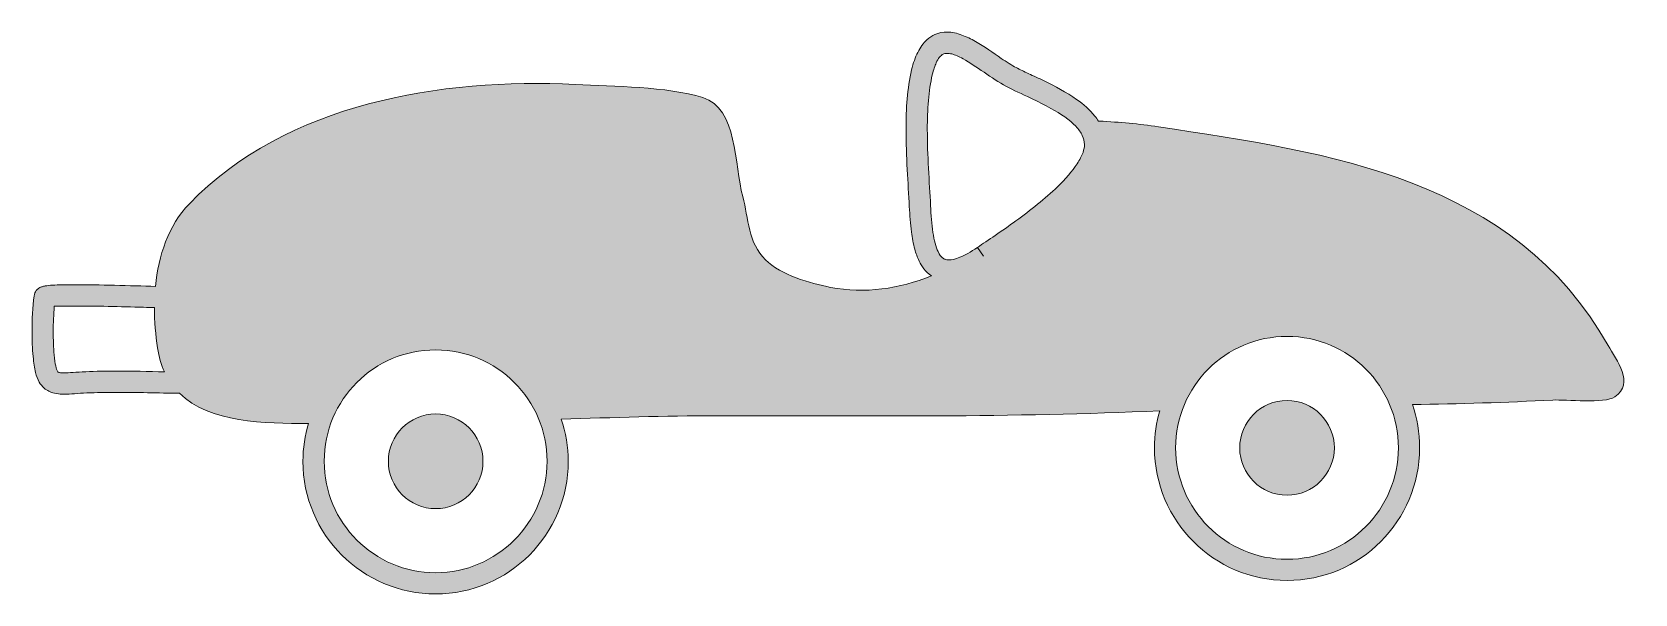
# Model space of a CAD drawing. Header units: inches. Extents: x 0 to 102, y 0 to 36.
import ezdxf

# ---------------------------------------------------------------- set-up
doc = ezdxf.new("R2010")
doc.units = ezdxf.units.IN
doc.header["$MEASUREMENT"] = 0
doc.layers.add('Layer 1', color=7, linetype='Continuous')

msp = doc.modelspace()

# ---------------------------------------------------------------- hatches: boundary and pattern name
at = {"layer": 'Layer 1', "true_color": 0x02934a}
h = msp.add_hatch(color=114, dxfattribs=at)
h.dxf.hatch_style = 2
edge = h.paths.add_edge_path()
edge.add_spline(control_points=[(71.9, 29.8), (70.62, 29.99), (69.44, 30.1), (68.11, 30.17), (68.09, 30.17), (68.08, 30.17), (68.06, 30.17), (67.99, 30.28), (67.92, 30.39), (67.84, 30.48), (67.51, 30.89), (67.11, 31.24), (66.67, 31.55), (66.01, 32.02), (65.28, 32.4), (64.59, 32.73), (64.25, 32.9), (63.91, 33.05), (63.61, 33.19), (63.31, 33.33), (63.04, 33.46), (62.82, 33.58), (62.53, 33.73), (62.2, 33.94), (61.86, 34.17), (61.34, 34.52), (60.79, 34.92), (60.22, 35.25), (59.93, 35.41), (59.64, 35.55), (59.34, 35.66), (59.04, 35.77), (58.73, 35.85), (58.4, 35.85), (58.14, 35.85), (57.88, 35.8), (57.63, 35.69), (57.45, 35.61), (57.27, 35.5), (57.11, 35.36), (56.88, 35.14), (56.69, 34.87), (56.53, 34.55), (56.37, 34.24), (56.24, 33.87), (56.14, 33.43), (55.86, 32.26), (55.78, 30.96), (55.78, 29.64), (55.78, 27.92), (55.92, 26.17), (55.99, 24.72), (56.02, 24.16), (56.06, 23.61), (56.13, 23.09), (56.18, 22.71), (56.25, 22.34), (56.34, 21.99), (56.41, 21.73), (56.5, 21.48), (56.62, 21.24), (56.7, 21.07), (56.8, 20.9), (56.92, 20.75), (57.05, 20.57), (57.21, 20.42), (57.4, 20.29), (55.36, 19.47), (53.15, 19.13), (50.97, 19.56), (49.65, 19.82), (47.82, 20.32), (46.81, 21.32), (45.7, 22.39), (45.73, 23.96), (45.36, 25.35), (44.84, 27.37), (45, 31.01), (42.82, 31.67), (40.46, 32.38), (37.17, 32.38), (34.67, 32.5), (26.12, 32.93), (16.25, 31.31), (10.04, 24.89), (8.69, 23.5), (8.07, 21.59), (7.88, 19.62), (6.28, 19.67), (4.24, 19.72), (2.74, 19.73), (2.17, 19.72), (1.68, 19.72), (1.31, 19.7), (1.13, 19.69), (0.98, 19.67), (0.84, 19.65), (0.8, 19.65), (0.77, 19.64), (0.73, 19.63), (0.7, 19.62), (0.67, 19.62), (0.64, 19.6), (0.58, 19.59), (0.52, 19.57), (0.43, 19.5), (0.38, 19.47), (0.33, 19.43), (0.26, 19.35), (0.2, 19.27), (0.14, 19.15), (0.13, 19.01), (0.04, 18.3), (0, 17.52), (0, 16.74), (0, 16.19), (0.02, 15.65), (0.07, 15.14), (0.1, 14.75), (0.15, 14.42), (0.22, 14.12), (0.28, 13.9), (0.35, 13.7), (0.46, 13.51), (0.54, 13.37), (0.65, 13.24), (0.77, 13.13), (0.86, 13.05), (0.97, 12.98), (1.08, 12.93), (1.24, 12.85), (1.4, 12.8), (1.56, 12.78), (1.72, 12.75), (1.88, 12.74), (2.04, 12.74), (2.46, 12.75), (2.92, 12.8), (3.49, 12.82), (4.11, 12.85), (4.72, 12.86), (5.35, 12.86), (6.69, 12.86), (8.04, 12.82), (9.41, 12.8), (11.35, 10.91), (14.84, 10.87), (17.64, 10.87), (17.42, 10.11), (17.29, 9.3), (17.29, 8.46), (17.29, 6.13), (18.24, 4.01), (19.77, 2.48), (21.3, 0.95), (23.42, 0), (25.76, 0), (28.09, 0), (30.21, 0.95), (31.74, 2.48), (33.27, 4.01), (34.22, 6.13), (34.22, 8.46), (34.22, 9.4), (34.06, 10.3), (33.78, 11.15), (37.07, 11.25), (40.37, 11.37), (43.66, 11.37), (53.12, 11.37), (62.58, 11.24), (71.98, 11.69), (71.76, 10.94), (71.64, 10.14), (71.64, 9.32), (71.64, 6.99), (72.59, 4.87), (74.12, 3.34), (75.65, 1.81), (77.77, 0.86), (80.1, 0.86), (82.44, 0.86), (84.56, 1.81), (86.08, 3.34), (87.61, 4.87), (88.56, 6.99), (88.56, 9.32), (88.56, 10.29), (88.4, 11.21), (88.1, 12.08), (91.08, 12.13), (94.07, 12.21), (97.06, 12.37), (97.89, 12.41), (100.36, 12.13), (101.02, 12.57), (102.3, 13.45), (101.13, 14.91), (100.59, 15.86), (94.58, 26.49), (82.82, 28.17), (71.9, 29.8)], knot_values=[0, 0, 0, 0, 1, 1, 1, 2, 2, 2, 3, 3, 3, 4, 4, 4, 5, 5, 5, 6, 6, 6, 7, 7, 7, 8, 8, 8, 9, 9, 9, 10, 10, 10, 11, 11, 11, 12, 12, 12, 13, 13, 13, 14, 14, 14, 15, 15, 15, 16, 16, 16, 17, 17, 17, 18, 18, 18, 19, 19, 19, 20, 20, 20, 21, 21, 21, 22, 22, 22, 23, 23, 23, 24, 24, 24, 25, 25, 25, 26, 26, 26, 27, 27, 27, 28, 28, 28, 29, 29, 29, 30, 30, 30, 31, 31, 31, 32, 32, 32, 33, 33, 33, 34, 34, 34, 35, 35, 35, 36, 36, 36, 37, 37, 37, 38, 38, 38, 39, 39, 39, 40, 40, 40, 41, 41, 41, 42, 42, 42, 43, 43, 43, 44, 44, 44, 45, 45, 45, 46, 46, 46, 47, 47, 47, 48, 48, 48, 49, 49, 49, 50, 50, 50, 51, 51, 51, 52, 52, 52, 53, 53, 53, 54, 54, 54, 55, 55, 55, 56, 56, 56, 57, 57, 57, 58, 58, 58, 59, 59, 59, 60, 60, 60, 61, 61, 61, 62, 62, 62, 63, 63, 63, 64, 64, 64, 65, 65, 65, 66, 66, 66, 67, 67, 67, 67], degree=3, periodic=1)
edge = h.paths.add_edge_path()
edge.add_spline(control_points=[(32.87, 8.46), (32.87, 6.5), (32.07, 4.72), (30.78, 3.44), (29.49, 2.15), (27.72, 1.35), (25.76, 1.35), (23.79, 1.35), (22.02, 2.15), (20.73, 3.44), (19.44, 4.72), (18.65, 6.5), (18.65, 8.46), (18.65, 10.43), (19.44, 12.2), (20.73, 13.49), (22.02, 14.78), (23.79, 15.57), (25.76, 15.57), (27.72, 15.57), (29.49, 14.78), (30.78, 13.49), (32.07, 12.2), (32.87, 10.43), (32.87, 8.46)], knot_values=[0, 0, 0, 0, 1, 1, 1, 2, 2, 2, 3, 3, 3, 4, 4, 4, 5, 5, 5, 6, 6, 6, 7, 7, 7, 8, 8, 8, 8], degree=3, periodic=1)
edge = h.paths.add_edge_path()
edge.add_spline(control_points=[(2.04, 14.1), (1.86, 14.1), (1.75, 14.12), (1.7, 14.13), (1.67, 14.14), (1.67, 14.15), (1.66, 14.15), (1.65, 14.16), (1.64, 14.17), (1.62, 14.21), (1.59, 14.26), (1.55, 14.37), (1.51, 14.55), (1.47, 14.72), (1.44, 14.96), (1.41, 15.26), (1.37, 15.72), (1.35, 16.23), (1.35, 16.74), (1.35, 17.28), (1.38, 17.83), (1.42, 18.35), (1.54, 18.35), (1.69, 18.36), (1.85, 18.36), (2.11, 18.37), (2.41, 18.37), (2.74, 18.37), (3.99, 18.37), (5.67, 18.33), (7.12, 18.29), (7.36, 18.28), (7.59, 18.28), (7.81, 18.27), (7.81, 17.39), (7.89, 16.51), (8.01, 15.7), (8.09, 15.12), (8.24, 14.62), (8.45, 14.17), (7.42, 14.19), (6.39, 14.22), (5.35, 14.22), (4.71, 14.22), (4.07, 14.21), (3.43, 14.18), (2.82, 14.15), (2.34, 14.1), (2.04, 14.1)], knot_values=[0, 0, 0, 0, 1, 1, 1, 2, 2, 2, 3, 3, 3, 4, 4, 4, 5, 5, 5, 6, 6, 6, 7, 7, 7, 8, 8, 8, 9, 9, 9, 10, 10, 10, 11, 11, 11, 12, 12, 12, 13, 13, 13, 14, 14, 14, 15, 15, 15, 16, 16, 16, 16], degree=3, periodic=1)
edge = h.paths.add_edge_path()
edge.add_spline(control_points=[(60.34, 22.11), (59.9, 21.81), (59.53, 21.6), (59.22, 21.48), (58.91, 21.35), (58.68, 21.31), (58.52, 21.31), (58.41, 21.31), (58.33, 21.33), (58.27, 21.35), (58.21, 21.37), (58.16, 21.4), (58.11, 21.45), (58.02, 21.52), (57.92, 21.65), (57.83, 21.84), (57.69, 22.13), (57.57, 22.56), (57.5, 23.07), (57.42, 23.58), (57.38, 24.17), (57.35, 24.78), (57.27, 26.27), (57.14, 28), (57.14, 29.64), (57.14, 30.9), (57.22, 32.12), (57.46, 33.12), (57.53, 33.44), (57.62, 33.69), (57.71, 33.88), (57.77, 34.03), (57.84, 34.14), (57.9, 34.22), (58, 34.34), (58.08, 34.4), (58.15, 34.44), (58.22, 34.47), (58.29, 34.49), (58.4, 34.49), (58.48, 34.49), (58.58, 34.48), (58.7, 34.45), (58.9, 34.4), (59.15, 34.29), (59.43, 34.14), (59.84, 33.91), (60.3, 33.6), (60.76, 33.28), (61.23, 32.96), (61.71, 32.63), (62.19, 32.38), (62.63, 32.14), (63.18, 31.9), (63.75, 31.63), (64.17, 31.43), (64.62, 31.21), (65.03, 30.98), (65.66, 30.63), (66.23, 30.24), (66.61, 29.84), (66.8, 29.64), (66.94, 29.44), (67.03, 29.25), (67.12, 29.06), (67.17, 28.87), (67.17, 28.67), (67.17, 28.52), (67.14, 28.36), (67.08, 28.17), (67, 27.95), (66.87, 27.7), (66.7, 27.44), (66.4, 26.97), (65.96, 26.47), (65.44, 25.97), (64.67, 25.22), (63.72, 24.48), (62.8, 23.81), (61.89, 23.14), (61, 22.56), (60.34, 22.11), (60.34, 22.11), (60.72, 21.55), (60.72, 21.55), (60.72, 21.55), (60.34, 22.11), (60.34, 22.11)], knot_values=[0, 0, 0, 0, 1, 1, 1, 2, 2, 2, 3, 3, 3, 4, 4, 4, 5, 5, 5, 6, 6, 6, 7, 7, 7, 8, 8, 8, 9, 9, 9, 10, 10, 10, 11, 11, 11, 12, 12, 12, 13, 13, 13, 14, 14, 14, 15, 15, 15, 16, 16, 16, 17, 17, 17, 18, 18, 18, 19, 19, 19, 20, 20, 20, 21, 21, 21, 22, 22, 22, 23, 23, 23, 24, 24, 24, 25, 25, 25, 26, 26, 26, 27, 27, 27, 28, 28, 28, 29, 29, 29, 29], degree=3, periodic=1)
edge = h.paths.add_edge_path()
edge.add_spline(control_points=[(87.21, 9.32), (87.21, 7.36), (86.41, 5.58), (85.13, 4.3), (83.84, 3.01), (82.07, 2.21), (80.1, 2.21), (78.14, 2.21), (76.36, 3.01), (75.07, 4.3), (73.79, 5.58), (72.99, 7.36), (72.99, 9.32), (72.99, 11.29), (73.79, 13.06), (75.07, 14.35), (76.36, 15.64), (78.14, 16.43), (80.1, 16.43), (82.07, 16.43), (83.84, 15.64), (85.13, 14.35), (86.41, 13.06), (87.21, 11.29), (87.21, 9.32)], knot_values=[0, 0, 0, 0, 1, 1, 1, 2, 2, 2, 3, 3, 3, 4, 4, 4, 5, 5, 5, 6, 6, 6, 7, 7, 7, 8, 8, 8, 8], degree=3, periodic=1)
h = msp.add_hatch(color=114, dxfattribs=at)
h.dxf.hatch_style = 2
edge = h.paths.add_edge_path()
edge.add_spline(control_points=[(77.08, 9.32), (77.08, 7.65), (78.43, 6.3), (80.1, 6.3), (81.77, 6.3), (83.12, 7.65), (83.12, 9.32), (83.12, 10.99), (81.77, 12.34), (80.1, 12.34), (78.43, 12.34), (77.08, 10.99), (77.08, 9.32)], knot_values=[0, 0, 0, 0, 1, 1, 1, 2, 2, 2, 3, 3, 3, 4, 4, 4, 4], degree=3, periodic=1)
h = msp.add_hatch(color=114, dxfattribs=at)
h.dxf.hatch_style = 2
edge = h.paths.add_edge_path()
edge.add_spline(control_points=[(25.76, 11.48), (24.09, 11.48), (22.74, 10.13), (22.74, 8.46), (22.74, 6.79), (24.09, 5.44), (25.76, 5.44), (27.42, 5.44), (28.78, 6.79), (28.78, 8.46), (28.78, 10.13), (27.42, 11.48), (25.76, 11.48)], knot_values=[0, 0, 0, 0, 1, 1, 1, 2, 2, 2, 3, 3, 3, 4, 4, 4, 4], degree=3, periodic=1)

# ---------------------------------------------------------------- linework, layer by layer
at = {"layer": 'Layer 1', "lineweight": 0}
for points, knots in [([(71.9, 29.8), (70.62, 29.99), (69.44, 30.1), (68.11, 30.17), (68.09, 30.17), (68.08, 30.17), (68.06, 30.17), (67.99, 30.28), (67.92, 30.39), (67.84, 30.48), (67.51, 30.89), (67.11, 31.24), (66.67, 31.55), (66.01, 32.02), (65.28, 32.4), (64.59, 32.73), (64.25, 32.9), (63.91, 33.05), (63.61, 33.19), (63.31, 33.33), (63.04, 33.46), (62.82, 33.58), (62.53, 33.73), (62.2, 33.94), (61.86, 34.17), (61.34, 34.52), (60.79, 34.92), (60.22, 35.25), (59.93, 35.41), (59.64, 35.55), (59.34, 35.66), (59.04, 35.77), (58.73, 35.85), (58.4, 35.85), (58.14, 35.85), (57.88, 35.8), (57.63, 35.69), (57.45, 35.61), (57.27, 35.5), (57.11, 35.36), (56.88, 35.14), (56.69, 34.87), (56.53, 34.55), (56.37, 34.24), (56.24, 33.87), (56.14, 33.43), (55.86, 32.26), (55.78, 30.96), (55.78, 29.64), (55.78, 27.92), (55.92, 26.17), (55.99, 24.72), (56.02, 24.16), (56.06, 23.61), (56.13, 23.09), (56.18, 22.71), (56.25, 22.34), (56.34, 21.99), (56.41, 21.73), (56.5, 21.48), (56.62, 21.24), (56.7, 21.07), (56.8, 20.9), (56.92, 20.75), (57.05, 20.57), (57.21, 20.42), (57.4, 20.29), (55.36, 19.47), (53.15, 19.13), (50.97, 19.56), (49.65, 19.82), (47.82, 20.32), (46.81, 21.32), (45.7, 22.39), (45.73, 23.96), (45.36, 25.35), (44.84, 27.37), (45, 31.01), (42.82, 31.67), (40.46, 32.38), (37.17, 32.38), (34.67, 32.5), (26.12, 32.93), (16.25, 31.31), (10.04, 24.89), (8.69, 23.5), (8.07, 21.59), (7.88, 19.62), (6.28, 19.67), (4.24, 19.72), (2.74, 19.73), (2.17, 19.72), (1.68, 19.72), (1.31, 19.7), (1.13, 19.69), (0.98, 19.67), (0.84, 19.65), (0.8, 19.65), (0.77, 19.64), (0.73, 19.63), (0.7, 19.62), (0.67, 19.62), (0.64, 19.6), (0.58, 19.59), (0.52, 19.57), (0.43, 19.5), (0.38, 19.47), (0.33, 19.43), (0.26, 19.35), (0.2, 19.27), (0.14, 19.15), (0.13, 19.01), (0.04, 18.3), (0, 17.52), (0, 16.74), (0, 16.19), (0.02, 15.65), (0.07, 15.14), (0.1, 14.75), (0.15, 14.42), (0.22, 14.12), (0.28, 13.9), (0.35, 13.7), (0.46, 13.51), (0.54, 13.37), (0.65, 13.24), (0.77, 13.13), (0.86, 13.05), (0.97, 12.98), (1.08, 12.93), (1.24, 12.85), (1.4, 12.8), (1.56, 12.78), (1.72, 12.75), (1.88, 12.74), (2.04, 12.74), (2.46, 12.75), (2.92, 12.8), (3.49, 12.82), (4.11, 12.85), (4.72, 12.86), (5.35, 12.86), (6.69, 12.86), (8.04, 12.82), (9.41, 12.8), (11.35, 10.91), (14.84, 10.87), (17.64, 10.87), (17.42, 10.11), (17.29, 9.3), (17.29, 8.46), (17.29, 6.13), (18.24, 4.01), (19.77, 2.48), (21.3, 0.95), (23.42, 0), (25.76, 0), (28.09, 0), (30.21, 0.95), (31.74, 2.48), (33.27, 4.01), (34.22, 6.13), (34.22, 8.46), (34.22, 9.4), (34.06, 10.3), (33.78, 11.15), (37.07, 11.25), (40.37, 11.37), (43.66, 11.37), (53.12, 11.37), (62.58, 11.24), (71.98, 11.69), (71.76, 10.94), (71.64, 10.14), (71.64, 9.32), (71.64, 6.99), (72.59, 4.87), (74.12, 3.34), (75.65, 1.81), (77.77, 0.86), (80.1, 0.86), (82.44, 0.86), (84.56, 1.81), (86.08, 3.34), (87.61, 4.87), (88.56, 6.99), (88.56, 9.32), (88.56, 10.29), (88.4, 11.21), (88.1, 12.08), (91.08, 12.13), (94.07, 12.21), (97.06, 12.37), (97.89, 12.41), (100.36, 12.13), (101.02, 12.57), (102.3, 13.45), (101.13, 14.91), (100.59, 15.86), (94.58, 26.49), (82.82, 28.17), (71.9, 29.8)], [0, 0, 0, 0, 1, 1, 1, 2, 2, 2, 3, 3, 3, 4, 4, 4, 5, 5, 5, 6, 6, 6, 7, 7, 7, 8, 8, 8, 9, 9, 9, 10, 10, 10, 11, 11, 11, 12, 12, 12, 13, 13, 13, 14, 14, 14, 15, 15, 15, 16, 16, 16, 17, 17, 17, 18, 18, 18, 19, 19, 19, 20, 20, 20, 21, 21, 21, 22, 22, 22, 23, 23, 23, 24, 24, 24, 25, 25, 25, 26, 26, 26, 27, 27, 27, 28, 28, 28, 29, 29, 29, 30, 30, 30, 31, 31, 31, 32, 32, 32, 33, 33, 33, 34, 34, 34, 35, 35, 35, 36, 36, 36, 37, 37, 37, 38, 38, 38, 39, 39, 39, 40, 40, 40, 41, 41, 41, 42, 42, 42, 43, 43, 43, 44, 44, 44, 45, 45, 45, 46, 46, 46, 47, 47, 47, 48, 48, 48, 49, 49, 49, 50, 50, 50, 51, 51, 51, 52, 52, 52, 53, 53, 53, 54, 54, 54, 55, 55, 55, 56, 56, 56, 57, 57, 57, 58, 58, 58, 59, 59, 59, 60, 60, 60, 61, 61, 61, 62, 62, 62, 63, 63, 63, 64, 64, 64, 65, 65, 65, 66, 66, 66, 67, 67, 67, 67]), ([(60.34, 22.11), (59.9, 21.81), (59.53, 21.6), (59.22, 21.48), (58.91, 21.35), (58.68, 21.31), (58.52, 21.31), (58.41, 21.31), (58.33, 21.33), (58.27, 21.35), (58.21, 21.37), (58.16, 21.4), (58.11, 21.45), (58.02, 21.52), (57.92, 21.65), (57.83, 21.84), (57.69, 22.13), (57.57, 22.56), (57.5, 23.07), (57.42, 23.58), (57.38, 24.17), (57.35, 24.78), (57.27, 26.27), (57.14, 28), (57.14, 29.64), (57.14, 30.9), (57.22, 32.12), (57.46, 33.12), (57.53, 33.44), (57.62, 33.69), (57.71, 33.88), (57.77, 34.03), (57.84, 34.14), (57.9, 34.22), (58, 34.34), (58.08, 34.4), (58.15, 34.44), (58.22, 34.47), (58.29, 34.49), (58.4, 34.49), (58.48, 34.49), (58.58, 34.48), (58.7, 34.45), (58.9, 34.4), (59.15, 34.29), (59.43, 34.14), (59.84, 33.91), (60.3, 33.6), (60.76, 33.28), (61.23, 32.96), (61.71, 32.63), (62.19, 32.38), (62.63, 32.14), (63.18, 31.9), (63.75, 31.63), (64.17, 31.43), (64.62, 31.21), (65.03, 30.98), (65.66, 30.63), (66.23, 30.24), (66.61, 29.84), (66.8, 29.64), (66.94, 29.44), (67.03, 29.25), (67.12, 29.06), (67.17, 28.87), (67.17, 28.67), (67.17, 28.52), (67.14, 28.36), (67.08, 28.17), (67, 27.95), (66.87, 27.7), (66.7, 27.44), (66.4, 26.97), (65.96, 26.47), (65.44, 25.97), (64.67, 25.22), (63.72, 24.48), (62.8, 23.81), (61.89, 23.14), (61, 22.56), (60.34, 22.11), (60.34, 22.11), (60.72, 21.55), (60.72, 21.55), (60.72, 21.55), (60.34, 22.11), (60.34, 22.11)], [0, 0, 0, 0, 1, 1, 1, 2, 2, 2, 3, 3, 3, 4, 4, 4, 5, 5, 5, 6, 6, 6, 7, 7, 7, 8, 8, 8, 9, 9, 9, 10, 10, 10, 11, 11, 11, 12, 12, 12, 13, 13, 13, 14, 14, 14, 15, 15, 15, 16, 16, 16, 17, 17, 17, 18, 18, 18, 19, 19, 19, 20, 20, 20, 21, 21, 21, 22, 22, 22, 23, 23, 23, 24, 24, 24, 25, 25, 25, 26, 26, 26, 27, 27, 27, 28, 28, 28, 29, 29, 29, 29]), ([(2.04, 14.1), (1.86, 14.1), (1.75, 14.12), (1.7, 14.13), (1.67, 14.14), (1.67, 14.15), (1.66, 14.15), (1.65, 14.16), (1.64, 14.17), (1.62, 14.21), (1.59, 14.26), (1.55, 14.37), (1.51, 14.55), (1.47, 14.72), (1.44, 14.96), (1.41, 15.26), (1.37, 15.72), (1.35, 16.23), (1.35, 16.74), (1.35, 17.28), (1.38, 17.83), (1.42, 18.35), (1.54, 18.35), (1.69, 18.36), (1.85, 18.36), (2.11, 18.37), (2.41, 18.37), (2.74, 18.37), (3.99, 18.37), (5.67, 18.33), (7.12, 18.29), (7.36, 18.28), (7.59, 18.28), (7.81, 18.27), (7.81, 17.39), (7.89, 16.51), (8.01, 15.7), (8.09, 15.12), (8.24, 14.62), (8.45, 14.17), (7.42, 14.19), (6.39, 14.22), (5.35, 14.22), (4.71, 14.22), (4.07, 14.21), (3.43, 14.18), (2.82, 14.15), (2.34, 14.1), (2.04, 14.1)], [0, 0, 0, 0, 1, 1, 1, 2, 2, 2, 3, 3, 3, 4, 4, 4, 5, 5, 5, 6, 6, 6, 7, 7, 7, 8, 8, 8, 9, 9, 9, 10, 10, 10, 11, 11, 11, 12, 12, 12, 13, 13, 13, 14, 14, 14, 15, 15, 15, 16, 16, 16, 16]), ([(87.21, 9.32), (87.21, 7.36), (86.41, 5.58), (85.13, 4.3), (83.84, 3.01), (82.07, 2.21), (80.1, 2.21), (78.14, 2.21), (76.36, 3.01), (75.07, 4.3), (73.79, 5.58), (72.99, 7.36), (72.99, 9.32), (72.99, 11.29), (73.79, 13.06), (75.07, 14.35), (76.36, 15.64), (78.14, 16.43), (80.1, 16.43), (82.07, 16.43), (83.84, 15.64), (85.13, 14.35), (86.41, 13.06), (87.21, 11.29), (87.21, 9.32)], [0, 0, 0, 0, 1, 1, 1, 2, 2, 2, 3, 3, 3, 4, 4, 4, 5, 5, 5, 6, 6, 6, 7, 7, 7, 8, 8, 8, 8]), ([(32.87, 8.46), (32.87, 6.5), (32.07, 4.72), (30.78, 3.44), (29.49, 2.15), (27.72, 1.35), (25.76, 1.35), (23.79, 1.35), (22.02, 2.15), (20.73, 3.44), (19.44, 4.72), (18.65, 6.5), (18.65, 8.46), (18.65, 10.43), (19.44, 12.2), (20.73, 13.49), (22.02, 14.78), (23.79, 15.57), (25.76, 15.57), (27.72, 15.57), (29.49, 14.78), (30.78, 13.49), (32.07, 12.2), (32.87, 10.43), (32.87, 8.46)], [0, 0, 0, 0, 1, 1, 1, 2, 2, 2, 3, 3, 3, 4, 4, 4, 5, 5, 5, 6, 6, 6, 7, 7, 7, 8, 8, 8, 8]), ([(77.08, 9.32), (77.08, 7.65), (78.43, 6.3), (80.1, 6.3), (81.77, 6.3), (83.12, 7.65), (83.12, 9.32), (83.12, 10.99), (81.77, 12.34), (80.1, 12.34), (78.43, 12.34), (77.08, 10.99), (77.08, 9.32)], [0, 0, 0, 0, 1, 1, 1, 2, 2, 2, 3, 3, 3, 4, 4, 4, 4]), ([(25.76, 11.48), (24.09, 11.48), (22.74, 10.13), (22.74, 8.46), (22.74, 6.79), (24.09, 5.44), (25.76, 5.44), (27.42, 5.44), (28.78, 6.79), (28.78, 8.46), (28.78, 10.13), (27.42, 11.48), (25.76, 11.48)], [0, 0, 0, 0, 1, 1, 1, 2, 2, 2, 3, 3, 3, 4, 4, 4, 4])]:
    msp.add_open_spline(points, degree=3, knots=knots, dxfattribs=at)

doc.saveas('drawing.dxf')
